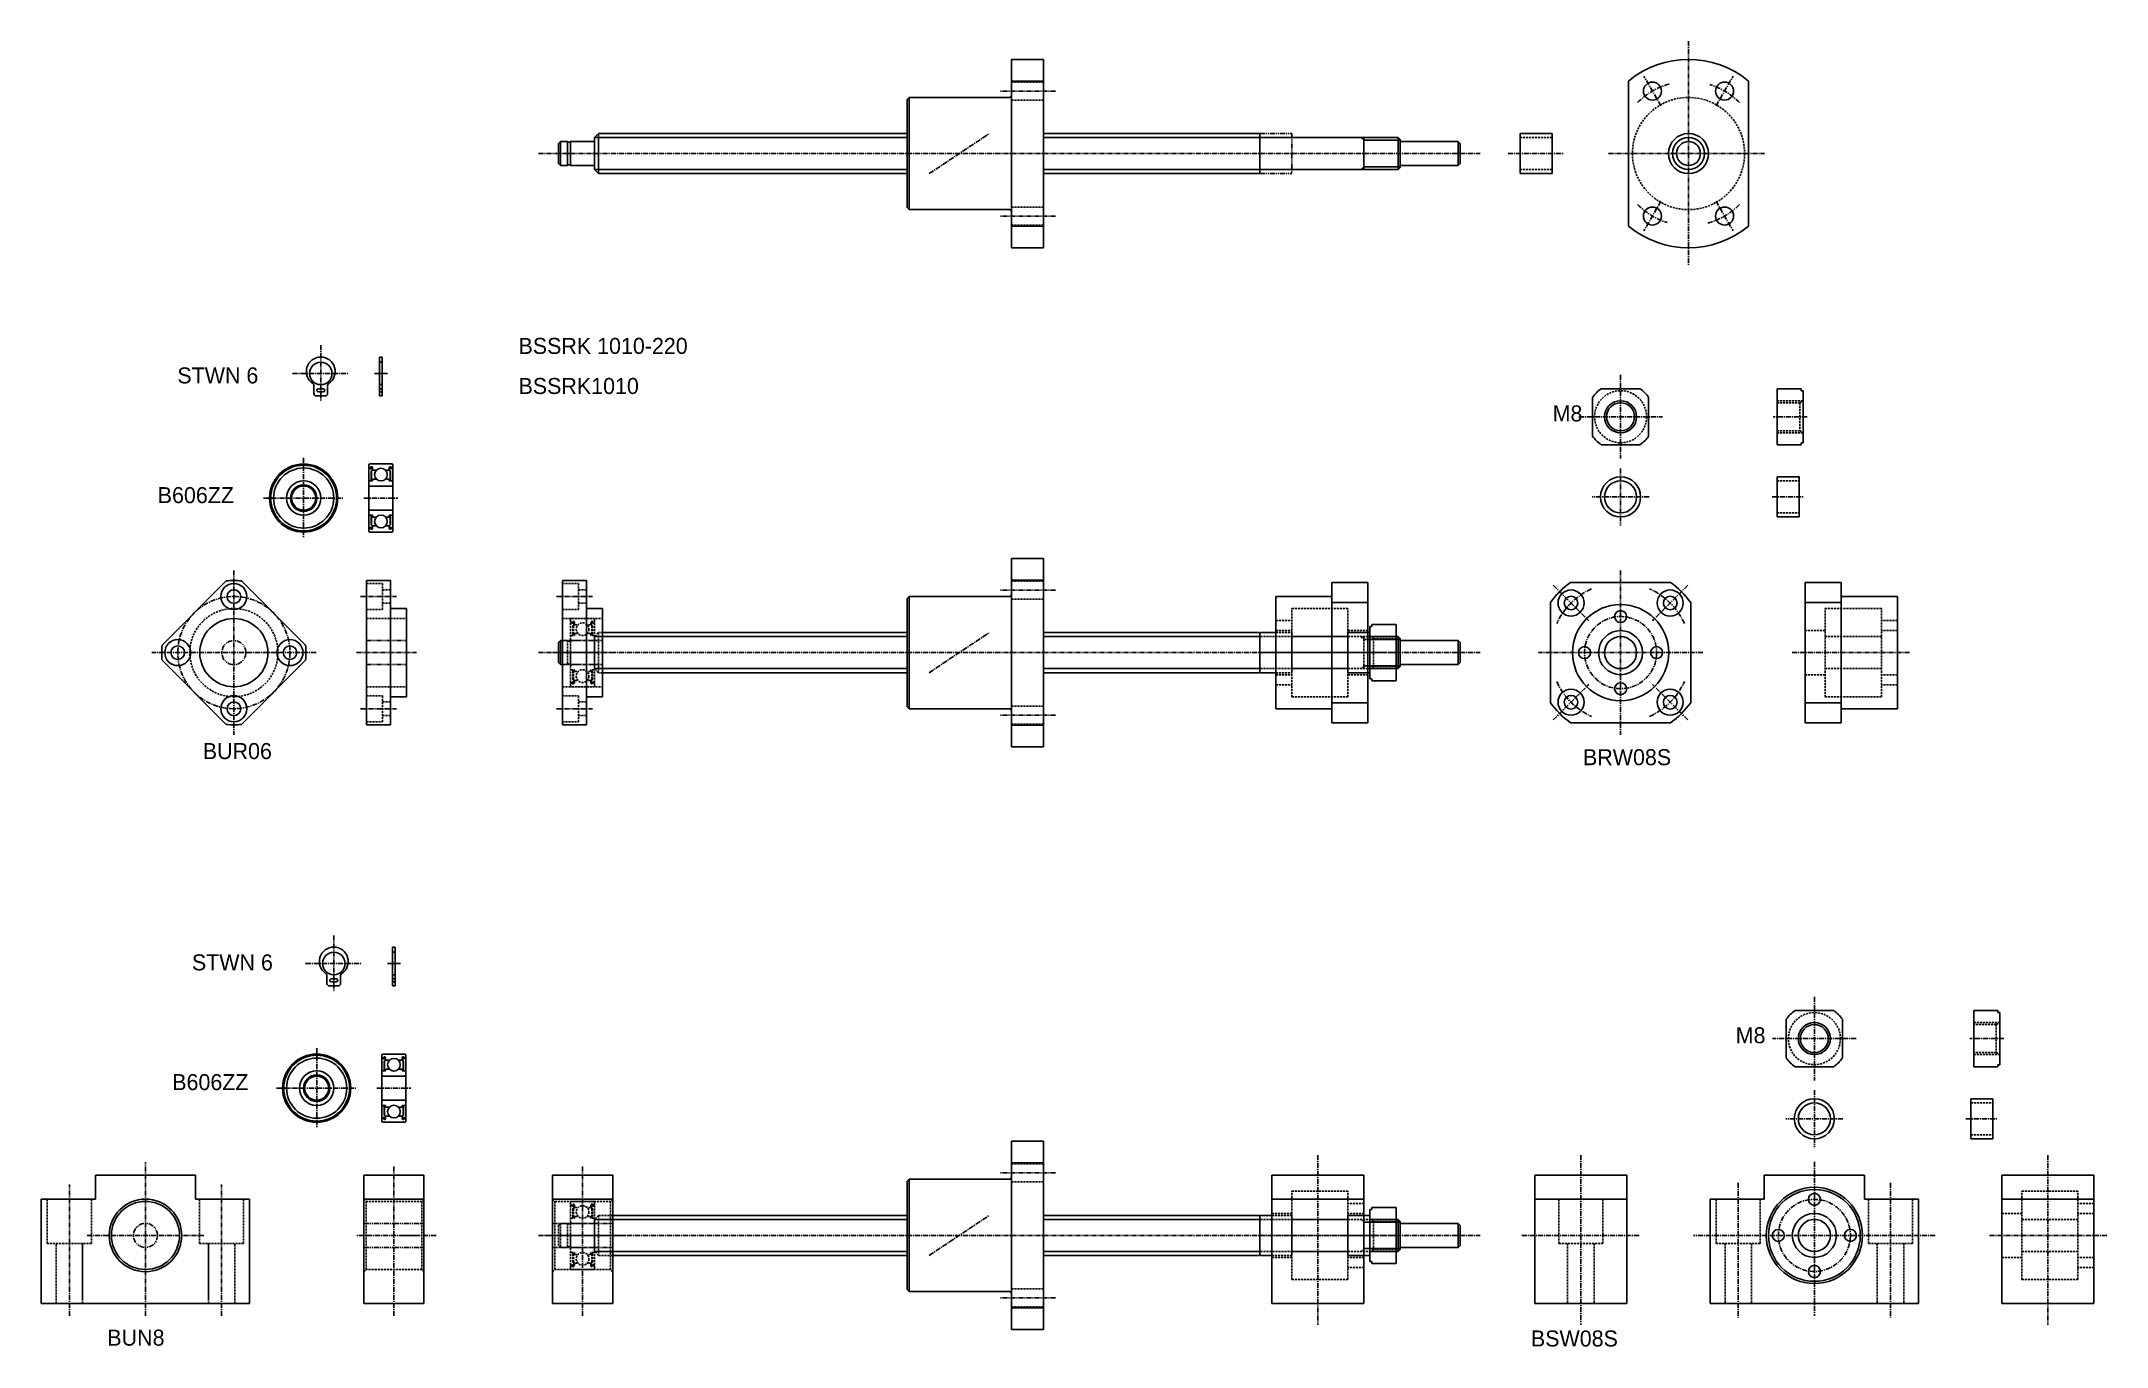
# Model space of a CAD drawing. Extents: x -109 to 406, y -228 to 98.
import ezdxf

# ---------------------------------------------------------------- set-up
doc = ezdxf.new("R2010")
doc.units = 0
for name, pattern in [('CENTER', [2, 1.25, -0.25, 0.25, -0.25]), ('DASHED', [0.75, 0.5, -0.25]), ('PHANTOM', [2.5, 1.25, -0.25, 0.25, -0.25, 0.25, -0.25])]:
    doc.linetypes.add(name, pattern=pattern)
doc.layers.get('0').update_dxf_attribs({"linetype": 'CONTINUOUS'})
doc.layers.add('CENTER', color=1, linetype='CENTER')

# ---------------------------------------------------------------- blocks, each defined once
blk = doc.blocks.new('BUN8-V')
at = {"color": 7, "linetype": 'CONTINUOUS'}
for p, q in [((0, -17), (0, 15)), ((15, 15), (0, 15)), ((15, -17), (15, 15)), ((15, 9), (0, 9)), ((15, -17), (0, -17))]:
    blk.add_line(p, q, dxfattribs=at)
at = {"color": 3, "linetype": 'DASHED'}
for p, q in [((0, 9.05), (0.55, 8.5)), ((0.55, 8.5), (0.55, 0)), ((0.55, 8.5), (14.45, 8.5)), ((15, 9.05), (14.45, 8.5)), ((14.45, 8.5), (14.45, -0.05)), ((0.55, -8.5), (0.55, 0)), ((14.45, -8.55), (14.45, -0.05)), ((0, -9.05), (0.55, -8.5)), ((14.45, -8.5), (0.55, -8.5)), ((15, -9.1), (14.45, -8.55))]:
    blk.add_line(p, q, dxfattribs=at)
at = {"color": 3, "linetype": 'PHANTOM'}
for p, q in [((0, 3), (15, 3)), ((0, -3), (15, -3))]:
    blk.add_line(p, q, dxfattribs=at)
at = {"layer": 'CENTER', "color": 1, "linetype": 'CENTER'}
for p, q in [((7.5, 17.18), (7.5, -20.04)), ((18.04, 0), (-2, 0)), ((10, 0), (14, 0))]:
    blk.add_line(p, q, dxfattribs=at)
blk = doc.blocks.new('BUN8-H')
at = {"color": 7, "linetype": 'CONTINUOUS'}
for p, q in [((12.5, 0), (-12.5, 0)), ((-12.5, -6), (-12.5, 0)), ((12.5, -6), (12.5, 0)), ((-26, -32), (-26, -6)), ((-26, -32), (-26, -6)), ((-12.5, -6), (-26, -6)), ((26, -6), (12.5, -6)), ((26, -32), (26, -6)), ((26, -32), (-26, -32))]:
    blk.add_line(p, q, dxfattribs=at)
at = {"color": 3, "linetype": 'DASHED'}
for p, q in [((-24.5, -17), (-24.5, -6)), ((-13.5, -17), (-13.5, -6)), ((13.5, -17), (13.5, -6)), ((24.5, -17), (24.5, -6)), ((9.05, -15.2), (9, -15.2)), ((-13.5, -17), (-24.5, -17)), ((-22.3, -32), (-22.3, -17)), ((-15.7, -32), (-15.7, -17)), ((-15.7, -31.01), (-15.7, -17)), ((-15.7, -31.01), (-15.7, -17)), ((24.5, -17), (13.5, -17)), ((15.7, -32), (15.7, -17)), ((15.7, -31.01), (15.7, -17)), ((15.7, -31.01), (15.7, -17)), ((22.3, -32), (22.3, -17))]:
    blk.add_line(p, q, dxfattribs=at)
at = {"color": 7, "linetype": 'CONTINUOUS'}
for radius in [9.05, 8.5]:
    blk.add_circle((0, -15), radius, dxfattribs=at)
at = {"color": 3, "linetype": 'PHANTOM'}
blk.add_circle((0, -15), 3, dxfattribs=at)
at = {"layer": 'CENTER', "color": 1, "linetype": 'CENTER'}
for p, q in [((0, -35.04), (0, 3.24)), ((-19, -35.04), (-19, -2.33)), ((19, -35.04), (19, -2.33)), ((-14.55, -15), (14.55, -15))]:
    blk.add_line(p, q, dxfattribs=at)
blk = doc.blocks.new('BUR06-H')
at = {"color": 7, "linetype": 'CONTINUOUS'}
for p, q in [((-1.9, 17.9), (-17.9, 1.9)), ((1.9, 17.9), (17.9, 1.9)), ((-1.9, -17.9), (-17.9, -1.9)), ((17.9, -1.9), (1.9, -17.9))]:
    blk.add_line(p, q, dxfattribs=at)
for centre, radius in [((0, 14), 3.25), ((0, 14), 1.7), ((0, 0), 8.5), ((-14, 0), 3.25), ((-14, 0), 1.7), ((14, 0), 3.25), ((14, 0), 1.7), ((0, -14), 3.25), ((0, -14), 1.7)]:
    blk.add_circle(centre, radius, dxfattribs=at)
at = {"color": 3, "linetype": 'DASHED'}
blk.add_circle((0, 0), 11, dxfattribs=at)
at = {"color": 3, "linetype": 'PHANTOM'}
blk.add_circle((0, 0), 3, dxfattribs=at)
at = {"color": 7, "linetype": 'CONTINUOUS'}
for start, end in [(83.9424, 96.0576), (173.9424, 186.0576), (353.9424, 6.0576), (263.9424, 276.0576)]:
    blk.add_arc((0, 0), 18, start, end, dxfattribs=at)
at = {"layer": 'CENTER', "color": 1, "linetype": 'CENTER'}
for p, q in [((0, 20.5), (0, -20.5)), ((20.5, 0), (-20.5, 0))]:
    blk.add_line(p, q, dxfattribs=at)
blk.add_circle((0, 0), 14, dxfattribs=at)
blk = doc.blocks.new('BUR06-V')
at = {"color": 7, "linetype": 'CONTINUOUS'}
for p, q in [((0, -18), (0, 18)), ((0, 18), (6, 18)), ((6, 18), (6, -18)), ((10, 11), (6, 11)), ((10, -11), (10, 11)), ((10, -11), (6, -11)), ((0, -18), (6, -18))]:
    blk.add_line(p, q, dxfattribs=at)
at = {"color": 3, "linetype": 'DASHED'}
for p, q in [((0, 17.25), (4, 17.25)), ((4, 17.25), (4, 10.75)), ((4, 15.7), (6, 15.7)), ((0, 10.75), (4, 10.75)), ((4, 12.3), (6, 12.3)), ((0, 8.5), (10, 8.5)), ((0, -8.5), (10, -8.5)), ((0, -10.75), (4, -10.75)), ((4, -17.25), (4, -10.75)), ((4, -12.3), (6, -12.3)), ((0, -17.25), (4, -17.25)), ((4, -15.7), (6, -15.7))]:
    blk.add_line(p, q, dxfattribs=at)
at = {"color": 3, "linetype": 'PHANTOM'}
for p, q in [((0, 3), (10, 3)), ((0, -3), (10, -3))]:
    blk.add_line(p, q, dxfattribs=at)
at = {"layer": 'CENTER', "color": 1, "linetype": 'CENTER'}
for p, q in [((-1.5, 14), (7.5, 14)), ((-2.5, 0), (12.5, 0)), ((-1.5, -14), (7.5, -14))]:
    blk.add_line(p, q, dxfattribs=at)
blk = doc.blocks.new('BRW08S')
at = {"color": 7, "linetype": 'CONTINUOUS'}
for p, q in [((0, -17.5), (0, 17.5)), ((9, 17.5), (0, 17.5)), ((9, -17.5), (9, 17.5)), ((9, 12.49), (0, 12.49)), ((9, 14), (23, 14)), ((23, 0), (23, 14)), ((23, 0), (23, -14)), ((9, -12.49), (0, -12.49)), ((9, -14), (23, -14)), ((9, -17.5), (0, -17.5))]:
    blk.add_line(p, q, dxfattribs=at)
at = {"color": 3, "linetype": 'DASHED'}
for p, q in [((19, 11), (5, 11)), ((5, -11), (5, 11)), ((19, -11), (19, 11)), ((5, 5.5), (0, 5.5)), ((23, 8), (19, 8)), ((23, 5.5), (19, 5.5)), ((19, 4), (5, 4)), ((19, -4), (5, -4)), ((5, -5.5), (0, -5.5)), ((23, -5.5), (19, -5.5)), ((23, -8), (19, -8)), ((19, -11), (5, -11))]:
    blk.add_line(p, q, dxfattribs=at)
at = {"layer": 'CENTER', "color": 1, "linetype": 'CENTER'}
blk.add_line((26, 0), (-3.31, 0), dxfattribs=at)
blk = doc.blocks.new('M8NAT-V')
at = {"color": 7, "linetype": 'CONTINUOUS'}
for p, q in [((0, 7), (0, -7)), ((6, 7), (0, 7)), ((6, 7), (6, 6.5)), ((6.5, 6.5), (6, 6.5)), ((6.5, 6.5), (6.5, -6.5)), ((0, -7), (6, -7)), ((6, -6.5), (6.5, -6.5)), ((6, -6.5), (6, -7))]:
    blk.add_line(p, q, dxfattribs=at)
at = {"color": 3, "linetype": 'DASHED'}
for p, q in [((6.5, 4), (0, 4)), ((5.63, 3.5), (0, 3.5)), ((5.63, 3.5), (6.5, 4)), ((5.63, 3.5), (5.63, -3.5)), ((5.63, -3.5), (0, -3.5)), ((6.5, -4), (0, -4)), ((5.63, -3.5), (6.5, -4))]:
    blk.add_line(p, q, dxfattribs=at)
at = {"layer": 'CENTER', "color": 1, "linetype": 'CENTER'}
blk.add_line((7.5, 0), (-1, 0), dxfattribs=at)
blk = doc.blocks.new('BSW08S')
at = {"color": 7, "linetype": 'CONTINUOUS'}
for p, q in [((0, 15), (23, 15)), ((0, -17), (0, 15)), ((23, -17), (23, 15)), ((0, 9), (23, 9)), ((0, -17), (23, -17))]:
    blk.add_line(p, q, dxfattribs=at)
at = {"color": 3, "linetype": 'DASHED'}
for p, q in [((5, -11), (5, 11)), ((19, 11), (5, 11)), ((19, -11), (19, 11)), ((5, 5.5), (0, 5.5)), ((23, 8), (19, 8)), ((23, 5.5), (19, 5.5)), ((19, 4), (5, 4)), ((19, -4), (5, -4)), ((5, -5.5), (0, -5.5)), ((23, -5.5), (19, -5.5)), ((23, -8), (19, -8)), ((19, -11), (5, -11))]:
    blk.add_line(p, q, dxfattribs=at)
at = {"layer": 'CENTER', "color": 1, "linetype": 'CENTER'}
for p, q in [((11.5, 20.05), (11.5, -22.3)), ((26.18, 0), (-3.11, 0))]:
    blk.add_line(p, q, dxfattribs=at)
blk = doc.blocks.new('SP8S')
at = {"color": 7, "linetype": 'CONTINUOUS'}
for p, q in [((0, 5), (0, -5)), ((5.5, 5), (0, 5)), ((5.5, -5), (5.5, 5)), ((5.5, -5), (0, -5))]:
    blk.add_line(p, q, dxfattribs=at)
at = {"color": 3, "linetype": 'DASHED'}
for p, q in [((0, 4), (5.5, 4)), ((0, -4), (5.5, -4))]:
    blk.add_line(p, q, dxfattribs=at)
at = {"layer": 'CENTER', "color": 1, "linetype": 'CENTER'}
blk.add_line((-1.25, 0), (6.75, 0), dxfattribs=at)
blk = doc.blocks.new('B606ZZ')
at = {"color": 3, "linetype": 'DASHED'}
for p, q in [((0, 8.2), (0, 0)), ((0, 7.6), (0.1, 7.5)), ((0.1, 7.5), (0.31, 7.5)), ((0.3, 8.5), (5.7, 8.5)), ((0.31, 7.5), (0.42, 7.67)), ((0.36, 7.33), (0.47, 7.27)), ((0.42, 7.44), (0.53, 7.61)), ((0.53, 7.37), (0.42, 7.44)), ((0.47, 7.27), (0.53, 7.37)), ((0.82, 6.95), (0.56, 6.7)), ((0.56, 6.7), (0.56, 4.65)), ((0.94, 6.9), (0.69, 6.65)), ((0.69, 4.65), (0.69, 6.65)), ((0.82, 7.53), (0.82, 6.95)), ((0.94, 7.53), (0.94, 6.9)), ((0.94, 7.05), (1.04, 6.95)), ((1.04, 6.95), (1.86, 6.95)), ((4.96, 6.95), (4.14, 6.95)), ((5.06, 7.05), (4.96, 6.95)), ((5.06, 7.53), (5.06, 6.9)), ((5.06, 6.9), (5.31, 6.65)), ((5.18, 7.53), (5.18, 6.95)), ((5.18, 6.95), (5.44, 6.7)), ((5.31, 4.65), (5.31, 6.65)), ((5.44, 6.7), (5.44, 4.65)), ((5.58, 7.44), (5.47, 7.61)), ((5.47, 7.37), (5.58, 7.44)), ((5.53, 7.27), (5.47, 7.37)), ((5.64, 7.33), (5.53, 7.27)), ((5.69, 7.5), (5.58, 7.67)), ((5.9, 7.5), (5.69, 7.5)), ((6, 7.6), (5.9, 7.5)), ((6, 8.2), (6, 0)), ((0, 4.2), (0.1, 4.3)), ((0, -8.2), (0, 0)), ((0.1, 4.3), (0.94, 4.3)), ((5.7, 3), (0.3, 3)), ((0.88, 4.65), (0.69, 4.65)), ((0.69, 4.52), (0.88, 4.52)), ((0.88, 4.52), (0.88, 4.65)), ((0.94, 4.65), (1.04, 4.75)), ((0.94, 4.3), (0.94, 4.65)), ((1.04, 4.75), (1.86, 4.75)), ((3, 3), (3, 3)), ((4.96, 4.75), (4.14, 4.75)), ((4.35, 3), (4.35, 3)), ((5.06, 4.65), (4.96, 4.75)), ((5.06, 4.3), (5.06, 4.65)), ((5.9, 4.3), (5.06, 4.3)), ((5.12, 4.52), (5.12, 4.65)), ((5.12, 4.65), (5.31, 4.65)), ((5.31, 4.52), (5.12, 4.52)), ((6, 4.2), (5.9, 4.3)), ((6, -8.2), (6, 0)), ((0, -4.2), (0.1, -4.3)), ((0.1, -4.3), (0.94, -4.3)), ((5.7, -3), (0.3, -3)), ((0.56, -6.7), (0.56, -4.65)), ((0.69, -4.52), (0.88, -4.52)), ((0.88, -4.65), (0.69, -4.65)), ((0.69, -4.65), (0.69, -6.65)), ((0.88, -4.52), (0.88, -4.65)), ((0.94, -4.3), (0.94, -4.65)), ((0.94, -4.65), (1.04, -4.75)), ((1.04, -4.75), (1.86, -4.75)), ((4.96, -4.75), (4.14, -4.75)), ((5.06, -4.65), (4.96, -4.75)), ((5.06, -4.3), (5.06, -4.65)), ((5.9, -4.3), (5.06, -4.3)), ((5.12, -4.52), (5.12, -4.65)), ((5.31, -4.52), (5.12, -4.52)), ((5.12, -4.65), (5.31, -4.65)), ((5.31, -4.65), (5.31, -6.65)), ((5.44, -6.7), (5.44, -4.65)), ((6, -4.2), (5.9, -4.3)), ((0, -7.6), (0.1, -7.5)), ((0.1, -7.5), (0.31, -7.5)), ((0.3, -8.5), (5.7, -8.5)), ((0.31, -7.5), (0.42, -7.67)), ((0.36, -7.33), (0.47, -7.27)), ((0.53, -7.37), (0.42, -7.44)), ((0.42, -7.44), (0.53, -7.61)), ((0.47, -7.27), (0.53, -7.37)), ((0.82, -6.95), (0.56, -6.7)), ((0.94, -6.9), (0.69, -6.65)), ((0.82, -7.53), (0.82, -6.95)), ((0.94, -7.53), (0.94, -6.9)), ((0.94, -7.05), (1.04, -6.95)), ((1.04, -6.95), (1.86, -6.95)), ((4.96, -6.95), (4.14, -6.95)), ((5.06, -7.05), (4.96, -6.95)), ((5.06, -6.9), (5.31, -6.65)), ((5.06, -7.53), (5.06, -6.9)), ((5.18, -6.95), (5.44, -6.7)), ((5.18, -7.53), (5.18, -6.95)), ((5.53, -7.27), (5.47, -7.37)), ((5.47, -7.37), (5.58, -7.44)), ((5.58, -7.44), (5.47, -7.61)), ((5.64, -7.33), (5.53, -7.27)), ((5.69, -7.5), (5.58, -7.67)), ((5.9, -7.5), (5.69, -7.5)), ((6, -7.6), (5.9, -7.5))]:
    blk.add_line(p, q, dxfattribs=at)
for centre in [(3, 5.85), (3, -5.85)]:
    blk.add_circle(centre, 1.59, dxfattribs=at)
for centre, radius, start, end in [((0.3, 8.2), 0.3, 90, 180), ((0.42, 7.44), 0.126, 149.9926, 240.0026), ((0.66, 7.53), 0.282, 0, 150.0017), ((0.66, 7.53), 0.156, 0, 150.0019), ((5.34, 7.53), 0.282, 29.9983, 180), ((5.34, 7.53), 0.156, 29.9981, 180), ((5.58, 7.44), 0.126, 299.9974, 30.0074), ((5.7, 8.2), 0.3, 0, 90), ((0.3, 3.3), 0.3, 180, 270), ((0.69, 4.65), 0.126, 180, 270), ((5.31, 4.65), 0.126, 270, 359.9999), ((5.7, 3.3), 0.3, 270, 0), ((0.3, -3.3), 0.3, 90, 180), ((0.69, -4.65), 0.126, 90, 179.9999), ((5.31, -4.65), 0.126, 0, 90), ((5.7, -3.3), 0.3, 0, 90), ((0.3, -8.2), 0.3, 180, 270), ((0.42, -7.44), 0.126, 119.9974, 210.0074), ((0.66, -7.53), 0.282, 209.9983, 0), ((0.66, -7.53), 0.156, 209.9981, 0), ((5.34, -7.53), 0.282, 180, 330.0017), ((5.34, -7.53), 0.156, 180, 330.0019), ((5.58, -7.44), 0.126, 329.9926, 60.0026), ((5.7, -8.2), 0.3, 270, 0)]:
    blk.add_arc(centre, radius, start, end, dxfattribs=at)
at = {"layer": 'CENTER', "color": 1, "linetype": 'CENTER'}
blk.add_line((-1.24, 0), (7.24, 0), dxfattribs=at)
blk = doc.blocks.new('BSSRK1010')
at = {"color": 7, "linetype": 'CONTINUOUS'}
for p, q in [((-8, 23.5), (-8, -23.5)), ((0, 23.5), (-8, 23.5)), ((0, 23.5), (0, -23.5)), ((0, 18.09), (-8, 18.09)), ((-34, 13.5), (-33.5, 14)), ((-34, 13.5), (-34, -13.5)), ((-33.5, 14), (-8.5, 14)), ((-33.5, -14), (-33.5, 14)), ((-33.5, 13), (-33.5, -13)), ((-121, 2.5), (-120.5, 3)), ((-121, 2.5), (-121, -2.5)), ((-120.5, 3), (-120.5, -3)), ((-120.5, 3), (-118.8, 3)), ((-118.8, 3), (-118.8, -3)), ((-118.8, 2.85), (-118, 2.85)), ((-118, 3), (-112.2, 3)), ((-118, 3), (-118, -3)), ((-111, 5), (-112, 4)), ((-112, 4), (-112, -4)), ((-112, 2.4), (-112, 2.4)), ((-34, 5), (-111, 5)), ((-111, 5), (-111, -5)), ((0, 5), (53.8, 5)), ((53.8, 5), (54, 4.8)), ((54, 4.8), (54, -4.8)), ((54.2, 4), (88.5, 4)), ((80, 4), (80, -4)), ((88.5, 4), (89, 3.5)), ((88.5, 4), (88.5, -4)), ((89, 3.5), (89, -3.5)), ((89, 3), (103.5, 3)), ((104, 2.5), (103.5, 3)), ((103.5, 3), (103.5, -3)), ((104, 2.5), (104, -2.5)), ((-120.5, -3), (-121, -2.5)), ((-120.5, -3), (-118.8, -3)), ((-118.8, -2.85), (-118, -2.85)), ((-118, -3), (-112.2, -3)), ((-112, 0), (-112, 0)), ((-111, -5), (-112, -4)), ((-34, -5), (-111, -5)), ((0, -5), (53.8, -5)), ((53.8, -5), (54, -4.8)), ((54.2, -4), (88.5, -4)), ((89, -3.5), (88.5, -4)), ((89, -3), (103.5, -3)), ((103.5, -3), (104, -2.5)), ((-33.5, -14), (-34, -13.5)), ((-33.5, -14), (-8.5, -14)), ((0, -18.09), (-8, -18.09)), ((0, -23.5), (-8, -23.5))]:
    blk.add_line(p, q, dxfattribs=at)
at = {"color": 3, "linetype": 'DASHED'}
for p, q in [((0, 17.84), (-8, 17.84)), ((0, 13.34), (-8, 13.34)), ((0, -13.34), (-8, -13.34)), ((0, -17.84), (-8, -17.84))]:
    blk.add_line(p, q, dxfattribs=at)
at = {"color": 3, "linetype": 'CONTINUOUS'}
for p, q in [((-34, 4), (-112, 4)), ((0, 4), (54, 4)), ((79.3, 4), (80, 3.3)), ((80, 3.3), (89, 3.3)), ((-34, -4), (-112, -4)), ((0, -4), (54, -4)), ((79.3, -4), (80, -3.3)), ((80, -3.3), (89, -3.3))]:
    blk.add_line(p, q, dxfattribs=at)
at = {"color": 3, "linetype": 'PHANTOM'}
for p, q in [((54, 5), (62, 5)), ((54, 5), (54, -5)), ((62, 5), (62, -5)), ((54, -5), (62, -5))]:
    blk.add_line(p, q, dxfattribs=at)
at = {"color": 7, "linetype": 'CONTINUOUS'}
for centre, radius, start, end in [((-8.5, 14.5), 0.5, 270, 0), ((-112.2, 3.2), 0.2, 270, 0), ((54.2, 4.2), 0.2, 180, 270), ((-112.2, -3.2), 0.2, 0, 90), ((54.2, -4.2), 0.2, 90, 180), ((-8.5, -14.5), 0.5, 0, 90)]:
    blk.add_arc(centre, radius, start, end, dxfattribs=at)
at = {"layer": 'CENTER', "color": 1, "linetype": 'CENTER'}
for p, q in [((3, 15.59), (-11, 15.59)), ((-126, 0), (109, 0)), ((-28.5, -5), (-13.5, 5)), ((3, -15.59), (-11, -15.59))]:
    blk.add_line(p, q, dxfattribs=at)

msp = doc.modelspace()

# ---------------------------------------------------------------- linework, layer by layer
at = {"color": 7, "linetype": 'CONTINUOUS'}
for p, q in [((287, 88.09), (287, 51.91)), ((317, 88.09), (317, 51.91)), ((260, 75), (260, 65)), ((260, 75), (268, 75)), ((268, 75), (268, 65)), ((260, 65), (268, 65)), ((-24.7, 19.23), (-24.7, 9.53)), ((-24.7, 19.23), (-24, 19.23)), ((-24, 19.23), (-24, 9.53)), ((-41.05, 12.11), (-41.05, 10.13)), ((-39.95, 11.33), (-38.75, 11.33)), ((-39.95, 10.53), (-38.75, 10.53)), ((-39.35, 12.33), (-39.35, 11.33)), ((-39.35, 10.53), (-39.35, 9.53)), ((-37.65, 12.11), (-37.65, 10.13)), ((280.23, 11.32), (289.88, 11.32)), ((324.14, 11.32), (324.14, -2.68)), ((330.14, 11.32), (324.14, 11.32)), ((330.14, 11.32), (330.14, 10.82)), ((330.64, 10.82), (330.14, 10.82)), ((330.64, 10.82), (330.64, -2.18)), ((-40.45, 9.53), (-38.25, 9.53)), ((-24.7, 9.53), (-24, 9.53)), ((278.05, -0.5), (278.05, 9.14)), ((292.05, 9.14), (292.05, -0.5)), ((289.88, -2.68), (280.23, -2.68)), ((324.14, -2.68), (330.14, -2.68)), ((330.14, -2.18), (330.64, -2.18)), ((330.14, -2.18), (330.14, -2.68)), ((133, -31.03), (133, -78.03)), ((141, -31.03), (133, -31.03)), ((141, -31.03), (141, -78.03)), ((107, -41.03), (107.5, -40.53)), ((107, -41.03), (107, -68.03)), ((107.5, -40.53), (132.5, -40.53)), ((107.5, -68.53), (107.5, -40.53)), ((141, -36.44), (133, -36.44)), ((272.56, -37.03), (297.54, -37.03)), ((107.5, -41.53), (107.5, -67.53)), ((267.55, -42.04), (267.55, -67.02)), ((302.55, -42.04), (302.55, -67.02)), ((20, -52.03), (20.5, -51.53)), ((20.5, -51.53), (20.5, -57.53)), ((20.5, -51.53), (21, -51.53)), ((107, -49.53), (31, -49.53)), ((141, -49.53), (194.8, -49.53)), ((194.8, -49.53), (195, -49.73)), ((195, -49.53), (199, -49.53)), ((195, -49.53), (195, -59.53)), ((195, -49.73), (195, -59.33)), ((229, -50.53), (229.5, -50.53)), ((229.5, -50.53), (230, -51.03)), ((229.5, -50.53), (229.5, -58.53)), ((230, -51.03), (230, -58.03)), ((230, -51.53), (244.5, -51.53)), ((245, -52.03), (244.5, -51.53)), ((244.5, -51.53), (244.5, -57.53)), ((20, -52.03), (20, -57.03)), ((245, -52.03), (245, -57.03)), ((20.5, -57.53), (20, -57.03)), ((20.5, -57.53), (21, -57.53)), ((107, -59.53), (31, -59.53)), ((141, -59.53), (194.8, -59.53)), ((194.8, -59.53), (195, -59.33)), ((195, -59.53), (199, -59.53)), ((229, -58.53), (229.5, -58.53)), ((230, -58.03), (229.5, -58.53)), ((230, -57.53), (244.5, -57.53)), ((244.5, -57.53), (245, -57.03)), ((107.5, -68.53), (107, -68.03)), ((107.5, -68.53), (132.5, -68.53)), ((297.54, -72.03), (272.56, -72.03)), ((141, -72.62), (133, -72.62)), ((141, -78.03), (133, -78.03)), ((-21.45, -128), (-21.45, -137.7)), ((-21.45, -128), (-20.75, -128)), ((-20.75, -128), (-20.75, -137.7)), ((-37.8, -135.12), (-37.8, -137.1)), ((-37.2, -137.7), (-35, -137.7)), ((-36.7, -135.9), (-35.5, -135.9)), ((-36.7, -136.7), (-35.5, -136.7)), ((-36.1, -134.9), (-36.1, -135.9)), ((-36.1, -136.7), (-36.1, -137.7)), ((-34.4, -135.12), (-34.4, -137.1)), ((-21.45, -137.7), (-20.75, -137.7)), ((338.23, -143.84), (328.58, -143.84)), ((379.19, -143.84), (373.19, -143.84)), ((373.19, -143.84), (373.19, -157.84)), ((379.19, -143.84), (379.19, -144.34)), ((326.41, -146.02), (326.41, -155.66)), ((340.41, -155.66), (340.41, -146.02)), ((379.69, -144.34), (379.19, -144.34)), ((379.69, -144.34), (379.69, -157.34)), ((328.58, -157.84), (338.23, -157.84)), ((373.19, -157.84), (379.19, -157.84)), ((379.19, -157.34), (379.19, -157.84)), ((379.19, -157.34), (379.69, -157.34)), ((133, -176.44), (133, -223.44)), ((141, -176.44), (133, -176.44)), ((141, -176.44), (141, -223.44)), ((141, -181.85), (133, -181.85)), ((286.62, -184.94), (263.62, -184.94)), ((263.62, -216.94), (263.62, -184.94)), ((286.62, -216.94), (286.62, -184.94)), ((345.91, -184.94), (320.91, -184.94)), ((320.91, -184.94), (320.91, -190.94)), ((345.91, -184.94), (345.91, -190.94)), ((107, -186.44), (107.5, -185.94)), ((107, -186.44), (107, -213.44)), ((107.5, -185.94), (132.5, -185.94)), ((107.5, -213.94), (107.5, -185.94)), ((107.5, -186.94), (107.5, -212.94)), ((107, -194.94), (33.5, -194.94)), ((141, -194.94), (194.8, -194.94)), ((194.8, -194.94), (195, -195.14)), ((195, -194.94), (198, -194.94)), ((195, -194.94), (195, -204.94)), ((195, -195.14), (195, -204.74)), ((286.62, -190.94), (263.62, -190.94)), ((307.41, -190.94), (307.41, -216.94)), ((320.91, -190.94), (307.41, -190.94)), ((359.41, -190.94), (345.91, -190.94)), ((359.41, -216.94), (359.41, -190.94)), ((229, -195.94), (229.5, -195.94)), ((229.5, -195.94), (230, -196.44)), ((229.5, -195.94), (229.5, -203.94)), ((230, -196.44), (230, -203.44)), ((230, -196.94), (244.5, -196.94)), ((245, -197.44), (244.5, -196.94)), ((244.5, -196.94), (244.5, -202.94)), ((245, -197.44), (245, -202.44)), ((107, -204.94), (33.5, -204.94)), ((141, -204.94), (194.8, -204.94)), ((194.8, -204.94), (195, -204.74)), ((195, -204.94), (198, -204.94)), ((229, -203.94), (229.5, -203.94)), ((230, -203.44), (229.5, -203.94)), ((230, -202.94), (244.5, -202.94)), ((244.5, -202.94), (245, -202.44)), ((107.5, -213.94), (107, -213.44)), ((107.5, -213.94), (132.5, -213.94)), ((141, -218.03), (133, -218.03)), ((286.62, -216.94), (263.62, -216.94)), ((307.41, -216.94), (359.41, -216.94)), ((141, -223.44), (133, -223.44))]:
    msp.add_line(p, q, dxfattribs=at)
at = {"color": 3, "linetype": 'DASHED'}
for p, q in [((260, 74), (268, 74)), ((260, 66), (268, 66)), ((-24.7, 17.93), (-24, 17.93)), ((-24.7, 12.33), (-24, 12.33)), ((-24.7, 11.33), (-24, 11.33)), ((-24.7, 10.53), (-24, 10.53)), ((330.64, 8.32), (324.14, 8.32)), ((329.77, 7.82), (324.14, 7.82)), ((329.77, 7.82), (330.64, 8.32)), ((329.77, 7.82), (329.77, 0.82)), ((329.77, 0.82), (324.14, 0.82)), ((330.64, 0.32), (324.14, 0.32)), ((329.77, 0.82), (330.64, 0.32)), ((141, -36.69), (133, -36.69)), ((141, -41.19), (133, -41.19)), ((21, -51.53), (22.2, -51.53)), ((22.2, -51.53), (22.2, -57.53)), ((23, -51.53), (28.8, -51.53)), ((23, -51.53), (23, -57.53)), ((30, -49.53), (29, -50.53)), ((29, -50.53), (29, -58.53)), ((30, -49.53), (30, -59.53)), ((31, -49.53), (30, -49.53)), ((195.2, -50.53), (229, -50.53)), ((199, -49.53), (203, -49.53)), ((203, -49.53), (203, -59.53)), ((220.3, -50.53), (221, -51.23)), ((221, -50.53), (221, -58.53)), ((22.2, -51.68), (23, -51.68)), ((29, -52.13), (29, -52.13)), ((29, -54.53), (29, -54.53)), ((21, -57.53), (22.2, -57.53)), ((22.2, -57.38), (23, -57.38)), ((23, -57.53), (28.8, -57.53)), ((30, -59.53), (29, -58.53)), ((31, -59.53), (30, -59.53)), ((195.2, -58.53), (229, -58.53)), ((199, -59.53), (203, -59.53)), ((220.3, -58.53), (221, -57.83)), ((141, -67.87), (133, -67.87)), ((141, -72.37), (133, -72.37)), ((-21.45, -129.3), (-20.75, -129.3)), ((-21.45, -134.9), (-20.75, -134.9)), ((-21.45, -135.9), (-20.75, -135.9)), ((-21.45, -136.7), (-20.75, -136.7)), ((379.69, -146.84), (373.19, -146.84)), ((378.82, -147.34), (373.19, -147.34)), ((378.82, -147.34), (379.69, -146.84)), ((378.82, -147.34), (378.82, -154.34)), ((378.82, -154.34), (373.19, -154.34)), ((378.82, -154.34), (379.69, -154.84)), ((379.69, -154.84), (373.19, -154.84)), ((141, -182.1), (133, -182.1)), ((141, -186.6), (133, -186.6)), ((30, -194.94), (29, -195.94)), ((30, -194.94), (30, -204.94)), ((33.5, -194.94), (30, -194.94)), ((198, -194.94), (203, -194.94)), ((203, -194.94), (203, -204.94)), ((269.62, -190.94), (269.62, -201.94)), ((280.62, -190.94), (280.62, -201.94)), ((308.91, -190.94), (308.91, -201.94)), ((319.91, -190.94), (319.91, -201.94)), ((346.91, -190.94), (346.91, -201.94)), ((357.91, -190.94), (357.91, -201.94)), ((20, -197.44), (20.5, -196.94)), ((20, -197.44), (20, -202.44)), ((20.5, -196.94), (20.5, -202.94)), ((20.5, -196.94), (22.2, -196.94)), ((22.2, -196.94), (22.2, -202.94)), ((22.2, -197.09), (23, -197.09)), ((23, -196.94), (28.8, -196.94)), ((23, -196.94), (23, -202.94)), ((29, -195.94), (29, -203.94)), ((29, -197.54), (29, -197.54)), ((29, -199.94), (29, -199.94)), ((195.2, -195.94), (229, -195.94)), ((220.3, -195.94), (221, -196.64)), ((221, -195.94), (221, -203.94)), ((20.5, -202.94), (20, -202.44)), ((20.5, -202.94), (22.2, -202.94)), ((22.2, -202.79), (23, -202.79)), ((23, -202.94), (28.8, -202.94)), ((30, -204.94), (29, -203.94)), ((33.5, -204.94), (30, -204.94)), ((195.2, -203.94), (229, -203.94)), ((198, -204.94), (203, -204.94)), ((220.3, -203.94), (221, -203.24)), ((269.62, -201.94), (280.62, -201.94)), ((271.82, -201.94), (271.82, -216.94)), ((278.42, -201.94), (278.42, -216.94)), ((319.91, -201.94), (308.91, -201.94)), ((311.11, -201.94), (311.11, -216.94)), ((317.71, -201.94), (317.71, -216.94)), ((357.91, -201.94), (346.91, -201.94)), ((349.11, -201.94), (349.11, -216.94)), ((355.71, -201.94), (355.71, -216.94)), ((141, -213.27), (133, -213.27)), ((141, -217.77), (133, -217.77))]:
    msp.add_line(p, q, dxfattribs=at)
for p, q in [((-27.35, -7.76), (-27.35, -15.96)), ((-27.35, -8.36), (-27.25, -8.46)), ((-27.25, -8.46), (-27.03, -8.46)), ((-27.05, -7.46), (-21.65, -7.46)), ((-27.03, -8.46), (-26.93, -8.29)), ((-26.99, -8.63), (-26.88, -8.7)), ((-26.93, -8.53), (-26.82, -8.35)), ((-26.82, -8.59), (-26.93, -8.53)), ((-26.88, -8.7), (-26.82, -8.59)), ((-26.53, -9.01), (-26.78, -9.26)), ((-26.78, -9.26), (-26.78, -11.32)), ((-26.41, -9.06), (-26.66, -9.32)), ((-26.66, -11.32), (-26.66, -9.32)), ((-26.53, -8.43), (-26.53, -9.01)), ((-26.41, -8.43), (-26.41, -9.06)), ((-26.41, -8.91), (-26.31, -9.01)), ((-26.31, -9.01), (-25.49, -9.01)), ((-22.39, -9.01), (-23.2, -9.01)), ((-22.29, -8.91), (-22.39, -9.01)), ((-22.29, -8.43), (-22.29, -9.06)), ((-22.29, -9.06), (-22.04, -9.32)), ((-22.16, -8.43), (-22.16, -9.01)), ((-22.16, -9.01), (-21.91, -9.26)), ((-22.04, -11.32), (-22.04, -9.32)), ((-21.91, -9.26), (-21.91, -11.32)), ((-21.88, -8.59), (-21.77, -8.53)), ((-21.82, -8.7), (-21.88, -8.59)), ((-21.77, -8.53), (-21.87, -8.35)), ((-21.71, -8.63), (-21.82, -8.7)), ((-21.66, -8.46), (-21.77, -8.29)), ((-21.45, -8.46), (-21.66, -8.46)), ((-21.35, -8.36), (-21.45, -8.46)), ((-21.35, -7.76), (-21.35, -15.96)), ((-27.35, -11.76), (-27.25, -11.66)), ((-27.25, -11.66), (-26.41, -11.66)), ((-21.65, -12.96), (-27.05, -12.96)), ((-26.47, -11.32), (-26.66, -11.32)), ((-26.66, -11.44), (-26.47, -11.44)), ((-26.47, -11.44), (-26.47, -11.32)), ((-26.41, -11.31), (-26.31, -11.21)), ((-26.41, -11.66), (-26.41, -11.31)), ((-26.31, -11.21), (-25.49, -11.21)), ((-24.35, -12.96), (-24.35, -12.96)), ((-22.39, -11.21), (-23.2, -11.21)), ((-23, -12.96), (-23, -12.96)), ((-22.29, -11.31), (-22.39, -11.21)), ((-22.29, -11.66), (-22.29, -11.31)), ((-21.45, -11.66), (-22.29, -11.66)), ((-22.23, -11.32), (-22.04, -11.32)), ((-22.23, -11.44), (-22.23, -11.32)), ((-22.04, -11.44), (-22.23, -11.44)), ((-21.35, -11.76), (-21.45, -11.66)), ((-27.35, -24.16), (-27.35, -15.96)), ((-27.35, -20.16), (-27.25, -20.26)), ((-27.25, -20.26), (-26.41, -20.26)), ((-21.65, -18.96), (-27.05, -18.96)), ((-26.78, -22.66), (-26.78, -20.61)), ((-26.66, -20.48), (-26.47, -20.48)), ((-26.47, -20.61), (-26.66, -20.61)), ((-26.66, -20.61), (-26.66, -22.61)), ((-26.47, -20.48), (-26.47, -20.61)), ((-26.41, -20.26), (-26.41, -20.61)), ((-26.41, -20.61), (-26.31, -20.71)), ((-22.29, -20.61), (-22.39, -20.71)), ((-21.45, -20.26), (-22.29, -20.26)), ((-22.29, -20.26), (-22.29, -20.61)), ((-22.04, -20.48), (-22.23, -20.48)), ((-22.23, -20.48), (-22.23, -20.61)), ((-22.23, -20.61), (-22.04, -20.61)), ((-22.04, -20.61), (-22.04, -22.61)), ((-21.91, -22.66), (-21.91, -20.61)), ((-21.35, -20.16), (-21.45, -20.26)), ((-21.35, -24.16), (-21.35, -15.96)), ((-27.35, -23.56), (-27.25, -23.46)), ((-27.25, -23.46), (-27.03, -23.46)), ((-27.05, -24.46), (-21.65, -24.46)), ((-27.03, -23.46), (-26.93, -23.64)), ((-26.99, -23.29), (-26.88, -23.23)), ((-26.82, -23.34), (-26.93, -23.4)), ((-26.93, -23.4), (-26.82, -23.57)), ((-26.88, -23.23), (-26.82, -23.34)), ((-26.53, -22.91), (-26.78, -22.66)), ((-26.41, -22.86), (-26.66, -22.61)), ((-26.53, -23.49), (-26.53, -22.91)), ((-26.41, -23.49), (-26.41, -22.86)), ((-26.41, -23.01), (-26.31, -22.91)), ((-26.31, -20.71), (-25.49, -20.71)), ((-26.31, -22.91), (-25.49, -22.91)), ((-22.39, -20.71), (-23.2, -20.71)), ((-22.39, -22.91), (-23.2, -22.91)), ((-22.29, -23.01), (-22.39, -22.91)), ((-22.29, -22.86), (-22.04, -22.61)), ((-22.29, -23.49), (-22.29, -22.86)), ((-22.16, -22.91), (-21.91, -22.66)), ((-22.16, -23.49), (-22.16, -22.91)), ((-21.82, -23.23), (-21.88, -23.34)), ((-21.88, -23.34), (-21.77, -23.4)), ((-21.77, -23.4), (-21.87, -23.57)), ((-21.71, -23.29), (-21.82, -23.23)), ((-21.66, -23.46), (-21.77, -23.64)), ((-21.45, -23.46), (-21.66, -23.46)), ((-21.35, -23.56), (-21.45, -23.46)), ((-24.1, -155), (-24.1, -163.2)), ((-24.1, -155.6), (-24, -155.7)), ((-24.1, -159), (-24, -158.9)), ((-24, -155.7), (-23.79, -155.7)), ((-24, -158.9), (-23.16, -158.9)), ((-23.8, -154.7), (-18.4, -154.7)), ((-23.79, -155.7), (-23.69, -155.52)), ((-23.74, -155.87), (-23.63, -155.93)), ((-23.68, -155.76), (-23.58, -155.59)), ((-23.57, -155.82), (-23.68, -155.76)), ((-23.63, -155.93), (-23.57, -155.82)), ((-23.29, -156.25), (-23.54, -156.5)), ((-23.54, -156.5), (-23.54, -158.55)), ((-23.16, -156.3), (-23.41, -156.55)), ((-23.41, -158.55), (-23.41, -156.55)), ((-23.22, -158.55), (-23.41, -158.55)), ((-23.41, -158.68), (-23.22, -158.68)), ((-23.29, -155.67), (-23.29, -156.25)), ((-23.22, -158.68), (-23.22, -158.55)), ((-23.16, -155.67), (-23.16, -156.3)), ((-23.16, -156.15), (-23.06, -156.25)), ((-23.16, -158.55), (-23.06, -158.45)), ((-23.16, -158.9), (-23.16, -158.55)), ((-23.06, -156.25), (-22.25, -156.25)), ((-23.06, -158.45), (-22.25, -158.45)), ((-19.14, -156.25), (-19.96, -156.25)), ((-19.14, -158.45), (-19.96, -158.45)), ((-19.04, -156.15), (-19.14, -156.25)), ((-19.04, -158.55), (-19.14, -158.45)), ((-19.04, -155.67), (-19.04, -156.3)), ((-19.04, -156.3), (-18.79, -156.55)), ((-19.04, -158.9), (-19.04, -158.55)), ((-18.2, -158.9), (-19.04, -158.9)), ((-18.98, -158.55), (-18.79, -158.55)), ((-18.98, -158.68), (-18.98, -158.55)), ((-18.79, -158.68), (-18.98, -158.68)), ((-18.92, -155.67), (-18.92, -156.25)), ((-18.92, -156.25), (-18.67, -156.5)), ((-18.79, -158.55), (-18.79, -156.55)), ((-18.67, -156.5), (-18.67, -158.55)), ((-18.52, -155.76), (-18.63, -155.59)), ((-18.63, -155.82), (-18.52, -155.76)), ((-18.57, -155.93), (-18.63, -155.82)), ((-18.46, -155.87), (-18.57, -155.93)), ((-18.42, -155.7), (-18.52, -155.52)), ((-18.2, -155.7), (-18.42, -155.7)), ((-18.1, -155.6), (-18.2, -155.7)), ((-18.1, -159), (-18.2, -158.9)), ((-18.1, -155), (-18.1, -163.2)), ((-24.1, -171.4), (-24.1, -163.2)), ((-18.4, -160.2), (-23.8, -160.2)), ((-21.1, -160.2), (-21.1, -160.2)), ((-19.75, -160.2), (-19.75, -160.2)), ((-18.1, -171.4), (-18.1, -163.2)), ((-24.1, -167.4), (-24, -167.5)), ((-24, -167.5), (-23.16, -167.5)), ((-18.4, -166.2), (-23.8, -166.2)), ((-23.54, -169.9), (-23.54, -167.84)), ((-23.29, -170.15), (-23.54, -169.9)), ((-23.41, -167.72), (-23.22, -167.72)), ((-23.41, -167.84), (-23.41, -169.84)), ((-23.22, -167.84), (-23.41, -167.84)), ((-23.16, -170.1), (-23.41, -169.84)), ((-23.22, -167.72), (-23.22, -167.84)), ((-23.16, -167.5), (-23.16, -167.85)), ((-23.16, -167.85), (-23.06, -167.95)), ((-23.16, -170.73), (-23.16, -170.1)), ((-23.06, -167.95), (-22.25, -167.95)), ((-19.14, -167.95), (-19.96, -167.95)), ((-19.04, -167.85), (-19.14, -167.95)), ((-18.2, -167.5), (-19.04, -167.5)), ((-19.04, -167.5), (-19.04, -167.85)), ((-19.04, -170.1), (-18.79, -169.84)), ((-19.04, -170.73), (-19.04, -170.1)), ((-18.79, -167.72), (-18.98, -167.72)), ((-18.98, -167.72), (-18.98, -167.84)), ((-18.98, -167.84), (-18.79, -167.84)), ((-18.92, -170.15), (-18.67, -169.9)), ((-18.79, -167.84), (-18.79, -169.84)), ((-18.67, -169.9), (-18.67, -167.84)), ((-18.1, -167.4), (-18.2, -167.5)), ((-24.1, -170.8), (-24, -170.7)), ((-24, -170.7), (-23.79, -170.7)), ((-23.8, -171.7), (-18.4, -171.7)), ((-23.79, -170.7), (-23.69, -170.87)), ((-23.74, -170.53), (-23.63, -170.46)), ((-23.57, -170.57), (-23.68, -170.63)), ((-23.68, -170.63), (-23.58, -170.81)), ((-23.63, -170.46), (-23.57, -170.57)), ((-23.29, -170.73), (-23.29, -170.15)), ((-23.16, -170.25), (-23.06, -170.15)), ((-23.06, -170.15), (-22.25, -170.15)), ((-19.14, -170.15), (-19.96, -170.15)), ((-19.04, -170.25), (-19.14, -170.15)), ((-18.92, -170.73), (-18.92, -170.15)), ((-18.57, -170.46), (-18.63, -170.57)), ((-18.63, -170.57), (-18.52, -170.63)), ((-18.52, -170.63), (-18.63, -170.81)), ((-18.46, -170.53), (-18.57, -170.46)), ((-18.42, -170.7), (-18.52, -170.87)), ((-18.2, -170.7), (-18.42, -170.7)), ((-18.1, -170.8), (-18.2, -170.7))]:
    msp.add_line(p, q)
at = {"color": 3, "linetype": 'CONTINUOUS'}
for p, q in [((107, -50.53), (29, -50.53)), ((141, -50.53), (195, -50.53)), ((221, -51.23), (230, -51.23)), ((107, -58.53), (29, -58.53)), ((141, -58.53), (195, -58.53)), ((221, -57.83), (230, -57.83)), ((107, -195.94), (29, -195.94)), ((141, -195.94), (195, -195.94)), ((221, -196.64), (230, -196.64)), ((107, -203.94), (29, -203.94)), ((141, -203.94), (195, -203.94)), ((221, -203.24), (230, -203.24))]:
    msp.add_line(p, q, dxfattribs=at)
at = {"color": 7, "linetype": 'CONTINUOUS'}
for centre, radius in [((293, 85.59), 2.25), ((311, 85.59), 2.25), ((302, 70), 5), ((302, 70), 4), ((302, 70), 3), ((293, 54.41), 2.25), ((311, 54.41), 2.25), ((-39.35, 15.13), 2.8), ((285.05, 4.32), 3.5), ((-43.62, -15.96), 8.5), ((-43.62, -15.96), 8.2), ((-43.62, -15.96), 7.5), ((-43.62, -15.96), 4.3), ((-43.62, -15.96), 3.3), ((-43.62, -15.96), 3), ((285.05, -15.68), 5), ((285.05, -15.68), 4), ((272.68, -42.15), 3.25), ((272.68, -42.15), 1.7), ((297.43, -42.15), 3.25), ((297.43, -42.15), 1.7), ((285.05, -54.53), 5.5), ((285.05, -54.53), 4), ((272.68, -66.9), 3.25), ((272.68, -66.9), 1.7), ((297.43, -66.9), 3.25), ((297.43, -66.9), 1.7), ((-36.1, -132.1), 2.8), ((333.41, -150.84), 3.5), ((-40.37, -163.2), 8.5), ((-40.37, -163.2), 8.2), ((-40.37, -163.2), 7.5), ((-40.37, -163.2), 4.3), ((-40.37, -163.2), 3.3), ((-40.37, -163.2), 3), ((333.41, -170.84), 5), ((333.41, -170.84), 4), ((333.41, -190.94), 1.5), ((333.41, -199.94), 5.5), ((324.41, -199.94), 1.5), ((333.41, -199.94), 4), ((342.41, -199.94), 1.5), ((333.41, -208.94), 1.5)]:
    msp.add_circle(centre, radius, dxfattribs=at)
at = {"color": 3, "linetype": 'DASHED'}
for centre, radius in [((302, 70), 14), ((285.05, 4.32), 6.5), ((333.41, -150.84), 6.5)]:
    msp.add_circle(centre, radius, dxfattribs=at)
at = {"color": 3, "linetype": 'CONTINUOUS'}
for centre in [(285.05, 4.32), (333.41, -150.84)]:
    msp.add_circle(centre, 4, dxfattribs=at)
for centre, radius in [((-24.35, -10.11), 1.59), ((-24.35, -21.81), 1.59), ((285.05, -54.53), 12), ((285.05, -45.53), 1.5), ((276.05, -54.53), 1.5), ((294.05, -54.53), 1.5), ((285.05, -63.53), 1.5), ((-21.1, -157.35), 1.59), ((-21.1, -169.05), 1.59), ((333.41, -199.94), 12)]:
    msp.add_circle(centre, radius)
at = {"color": 3}
msp.add_circle((333.41, -199.94), 11.45, dxfattribs=at)
at = {"color": 7, "linetype": 'CONTINUOUS'}
for centre, radius, start, end in [((302, 70), 23.5, 50.335, 129.665), ((302, 70), 23.5, 230.335, 309.665), ((-39.35, 15.63), 3.6, 302.8505, 237.1495), ((-41.65, 12.11), 0.6, 0, 54.9004), ((-39.95, 10.93), 0.4, 90, 270), ((-38.75, 10.93), 0.4, 270, 90), ((-37.05, 12.11), 0.6, 125.0996, 180), ((285.05, 4.32), 8.5, 124.5603, 145.4397), ((285.05, 4.32), 8.5, 34.5603, 55.4397), ((-40.45, 10.13), 0.6, 180, 270), ((-38.25, 10.13), 0.6, 270, 0), ((285.05, 4.32), 8.5, 214.5603, 235.4397), ((285.05, 4.32), 8.5, 304.5603, 325.4397), ((132.5, -40.03), 0.5, 270, 0), ((285.05, -54.53), 21.5, 125.516, 144.484), ((285.05, -54.53), 21.5, 35.516, 54.484), ((195.2, -50.33), 0.2, 180, 270), ((195.2, -58.73), 0.2, 90, 180), ((132.5, -69.03), 0.5, 0, 90), ((285.05, -54.53), 21.5, 215.516, 234.484), ((285.05, -54.53), 21.5, 305.516, 324.484), ((-36.1, -131.61), 3.6, 302.8505, 237.1495), ((-38.4, -135.12), 0.6, 0, 54.9004), ((-37.2, -137.1), 0.6, 180, 270), ((-36.7, -136.3), 0.4, 90, 270), ((-35.5, -136.3), 0.4, 270, 90), ((-35, -137.1), 0.6, 270, 0), ((-33.8, -135.12), 0.6, 125.0996, 180), ((333.41, -150.84), 8.5, 124.5603, 145.4397), ((333.41, -150.84), 8.5, 34.5603, 55.4397), ((333.41, -150.84), 8.5, 214.5603, 235.4397), ((333.41, -150.84), 8.5, 304.5603, 325.4397), ((132.5, -185.44), 0.5, 270, 0), ((195.2, -195.74), 0.2, 180, 270), ((195.2, -204.14), 0.2, 90, 180), ((132.5, -214.44), 0.5, 0, 90)]:
    msp.add_arc(centre, radius, start, end, dxfattribs=at)
for centre, radius, start, end in [((-27.05, -7.76), 0.3, 90, 180), ((-26.93, -8.53), 0.126, 149.9926, 240.0026), ((-26.69, -8.43), 0.282, 0, 150.0017), ((-26.69, -8.43), 0.156, 0, 150.0019), ((-22.01, -8.43), 0.282, 29.9983, 180), ((-22.01, -8.43), 0.156, 29.9981, 180), ((-21.77, -8.53), 0.126, 299.9974, 30.0074), ((-21.65, -7.76), 0.3, 0, 90), ((-27.05, -12.66), 0.3, 180, 270), ((-26.66, -11.32), 0.126, 180.0001, 270), ((-22.04, -11.32), 0.126, 270, 359.9999), ((-21.65, -12.66), 0.3, 270, 0), ((-27.05, -19.26), 0.3, 90, 180), ((-26.66, -20.61), 0.126, 90, 179.9999), ((-22.04, -20.61), 0.126, 0.0001, 90), ((-21.65, -19.26), 0.3, 0, 90), ((-27.05, -24.16), 0.3, 180, 270), ((-26.93, -23.4), 0.126, 119.9974, 210.0074), ((-26.69, -23.49), 0.282, 209.9983, 0), ((-26.69, -23.49), 0.156, 209.9981, 0), ((-22.01, -23.49), 0.282, 180, 330.0017), ((-22.01, -23.49), 0.156, 180, 330.0019), ((-21.77, -23.4), 0.126, 329.9926, 60.0026), ((-21.65, -24.16), 0.3, 270, 0), ((-23.8, -155), 0.3, 90, 180), ((-23.68, -155.76), 0.126, 149.9926, 240.0026), ((-23.44, -155.67), 0.282, 0, 150.0017), ((-23.44, -155.67), 0.156, 0, 150.0019), ((-23.41, -158.55), 0.126, 180, 270), ((-18.76, -155.67), 0.282, 29.9983, 180), ((-18.76, -155.67), 0.156, 29.9981, 180), ((-18.79, -158.55), 0.126, 270, 359.9999), ((-18.52, -155.76), 0.126, 299.9974, 30.0074), ((-18.4, -155), 0.3, 0, 90), ((-23.8, -159.9), 0.3, 180, 270), ((-18.4, -159.9), 0.3, 270, 0), ((-23.8, -166.5), 0.3, 90, 180), ((-23.41, -167.84), 0.126, 90, 179.9999), ((-18.79, -167.84), 0.126, 0, 90), ((-18.4, -166.5), 0.3, 0, 90), ((-23.8, -171.4), 0.3, 180, 270), ((-23.68, -170.63), 0.126, 119.9974, 210.0074), ((-23.44, -170.73), 0.282, 209.9983, 0), ((-23.44, -170.73), 0.156, 209.9981, 0), ((-18.76, -170.73), 0.282, 180, 330.0017), ((-18.76, -170.73), 0.156, 180, 330.0019), ((-18.52, -170.63), 0.126, 329.9926, 60.0026), ((-18.4, -171.4), 0.3, 270, 0)]:
    msp.add_arc(centre, radius, start, end)
at = {"color": 3, "linetype": 'DASHED'}
for centre, start, end in [((28.8, -51.33), 270, 0), ((28.8, -57.73), 0, 90), ((28.8, -196.74), 270, 0), ((28.8, -203.14), 0, 90)]:
    msp.add_arc(centre, 0.2, start, end, dxfattribs=at)
at = {"layer": 'CENTER', "color": 1, "linetype": 'CENTER'}
for p, q in [((302, 98), (302, 42)), ((295.13, 81.91), (290.88, 89.27)), ((308.87, 81.91), (313.12, 89.27)), ((257, 70), (271, 70)), ((282, 70), (321, 70)), ((295.13, 58.09), (290.88, 50.73)), ((308.87, 58.09), (313.12, 50.73)), ((-39.35, 22.15), (-39.35, 8.12)), ((-46.37, 15.13), (-32.33, 15.13)), ((-25.94, 15.13), (-22.73, 15.13)), ((285.05, 14.75), (285.05, -6.11)), ((274.62, 4.32), (295.49, 4.32)), ((331.64, 4.32), (323.14, 4.32)), ((-43.62, -5.96), (-43.62, -25.96)), ((285.05, -8.55), (285.05, -22.8)), ((-53.62, -15.96), (-33.62, -15.96)), ((-28.59, -15.96), (-20.11, -15.96)), ((292.18, -15.68), (277.93, -15.68)), ((285.05, -34.03), (285.05, -75.03)), ((144, -38.94), (130, -38.94)), ((268.26, -37.73), (277.1, -46.57)), ((301.85, -37.73), (293.01, -46.57)), ((112.5, -59.53), (127.5, -49.53)), ((15, -54.53), (250, -54.53)), ((305.55, -54.53), (264.55, -54.53)), ((268.26, -71.32), (277.1, -62.48)), ((301.85, -71.32), (293.01, -62.48)), ((144, -70.12), (130, -70.12)), ((-36.1, -125.09), (-36.1, -139.12)), ((-43.12, -132.1), (-29.09, -132.1)), ((-22.69, -132.1), (-19.48, -132.1)), ((333.41, -140.41), (333.41, -161.27)), ((-40.37, -153.2), (-40.37, -173.2)), ((343.84, -150.84), (322.98, -150.84)), ((380.69, -150.84), (372.19, -150.84)), ((-50.37, -163.2), (-30.37, -163.2)), ((-25.34, -163.2), (-16.86, -163.2)), ((333.41, -163.71), (333.41, -177.96)), ((340.53, -170.84), (326.28, -170.84)), ((275.12, -179.88), (275.12, -222.23)), ((144, -184.35), (130, -184.35)), ((333.41, -181.57), (333.41, -220.03)), ((314.41, -186.79), (314.41, -220.44)), ((352.41, -186.79), (352.41, -220.44)), ((112.5, -204.94), (127.5, -194.94)), ((15, -199.94), (250, -199.94)), ((260.44, -199.94), (289.73, -199.94)), ((363.56, -199.94), (303.25, -199.94)), ((144, -215.52), (130, -215.52))]:
    msp.add_line(p, q, dxfattribs=at)
at = {"layer": 'CENTER'}
for centre in [(285.05, -54.53), (333.41, -199.94)]:
    msp.add_circle(centre, 9, dxfattribs=at)
at = {"layer": 'CENTER', "color": 1, "linetype": 'CENTER'}
for centre, radius, start, end in [((302, 70), 18, 105.4613, 135), ((302, 70), 18, 45, 72.7572), ((302, 70), 18, 225, 252.7572), ((302, 70), 18, 285.4613, 315), ((285.05, -54.53), 17.5, 114.4269, 155.5731), ((285.05, -54.53), 17.5, 24.4269, 65.5731), ((285.05, -54.53), 17.5, 204.4269, 245.5731), ((285.05, -54.53), 17.5, 294.4269, 335.5731)]:
    msp.add_arc(centre, radius, start, end, dxfattribs=at)

# ---------------------------------------------------------------- block references
at = {"color": 7, "linetype": 'CONTINUOUS'}
for name, p in [('BSSRK1010', (141, 70)), ('SP8S', (324.14, -15.68)), ('BUR06-H', (-61.04, -54.53)), ('BUR06-V', (-27.95, -54.53)), ('BUR06-V', (21, -54.53)), ('BRW08S', (331.14, -54.53)), ('B606ZZ', (23, -54.53)), ('SP8S', (372.49, -170.84)), ('BSW08S', (198, -199.94)), ('BSW08S', (380.19, -199.94)), ('BUN8-H', (-83.1, -184.94)), ('BUN8-V', (-28.6, -199.94)), ('BUN8-V', (18.5, -199.94)), ('B606ZZ', (23, -199.94)), ('SP8S', (217, -199.94))]:
    msp.add_blockref(name, p, dxfattribs=at)
at = {"color": 7, "linetype": 'CONTINUOUS', "xscale": -1}
for name, p in [('BRW08S', (222, -54.53)), ('M8NAT-V', (229, -54.53)), ('M8NAT-V', (229, -199.94))]:
    msp.add_blockref(name, p, dxfattribs=at)
at = {"color": 3, "linetype": 'DASHED'}
msp.add_blockref('SP8S', (217, -54.53), dxfattribs=at)

# ---------------------------------------------------------------- texts
at = {"color": 7, "linetype": 'CONTINUOUS'}
for s, p in [('BSSRK 1010-220', (10, 20)), ('STWN 6', (-75.14, 12.64)), ('BSSRK1010', (10, 10)), ('M8', (268.09, 3.16)), ('B606ZZ', (-80.04, -17.23)), ('BUR06', (-68.79, -81.09)), ('BRW08S', (275.67, -82.62)), ('STWN 6', (-71.51, -133.82)), ('M8', (313.78, -152)), ('B606ZZ', (-76.42, -163.69)), ('BUN8', (-92.62, -227.45)), ('BSW08S', (262.67, -227.65))]:
    msp.add_text(s, height=4, dxfattribs=at).set_placement(p)

doc.saveas('drawing.dxf')
